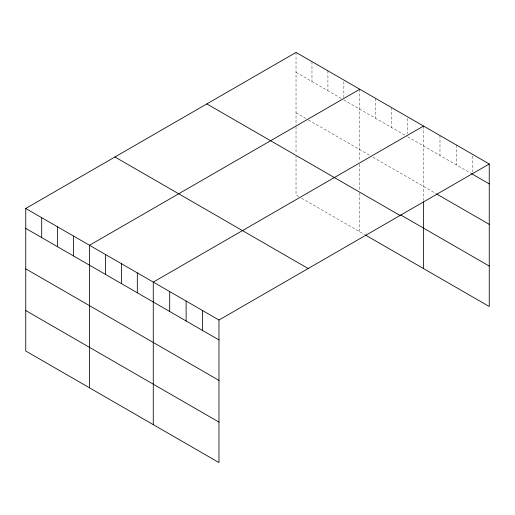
<?xml version="1.0" encoding="UTF-8"?>
<svg xmlns="http://www.w3.org/2000/svg" width="515" height="515" viewBox="0 0 515 515"><rect width="100%" height="100%" fill="white"/><g stroke="black" fill="none" stroke-linecap="round" stroke-linejoin="round"><path stroke-width="0.39" stroke-dasharray="2.58 1.93" d="M296.028 72.338L341.078 98.346M343.853 99.949L404.842 135.162M407.616 136.758L470.774 173.227M296.028 112.811L307.816 119.609M308.504 120.008L370.188 155.627M372.963 157.223L435.87 193.543M298.803 196.576L296.028 194.973L296.028 156.09M301.578 198.178L364.646 234.589M472.828 156.09L472.828 172.023M456.406 145.018L456.406 164.929M439.977 135.535L439.977 155.446M423.555 126.053L423.555 200.335M407.616 118.444L407.616 133.572M391.677 107.641L391.677 127.559M375.731 98.442L375.731 118.353M359.792 89.237L359.792 161.201M359.792 164.291L359.792 190.544M359.792 192.906L359.792 231.789M343.853 81.627L343.853 97.56M327.913 70.832L327.913 90.743M311.974 61.626L311.974 81.544M296.028 52.427L296.028 125.164M296.028 126.709L296.028 153.734"/><path stroke-width="0.77" d="M489.25 163.976L218.972 320.027L218.972 462.573L25.75 351.024L25.75 208.472L296.028 52.427L489.25 163.976L489.25 306.528L365.341 234.988M359.792 89.237L89.513 245.282L89.513 387.834M423.555 126.053L153.277 282.098L153.277 424.65M471.457 173.619L489.25 183.894M436.559 193.943L489.25 224.36M400.683 214.929L489.25 266.062M206.837 103.921L400.058 215.476M114.942 156.978L308.163 268.527M25.75 208.472L218.972 320.027M25.75 228.383L218.972 339.939M25.75 268.856L218.972 380.405M25.75 310.551L218.972 422.107M423.555 201.88L423.555 268.598M202.543 310.545L202.543 330.456M186.121 301.063L186.121 320.974M169.699 291.58L169.699 311.491M137.331 272.892L137.331 292.803M121.392 263.693L121.392 283.604M105.453 254.487L105.453 274.398M73.574 236.082L73.574 255.994M57.629 226.877L57.629 246.788M41.689 217.671L41.689 237.589"/></g></svg>
